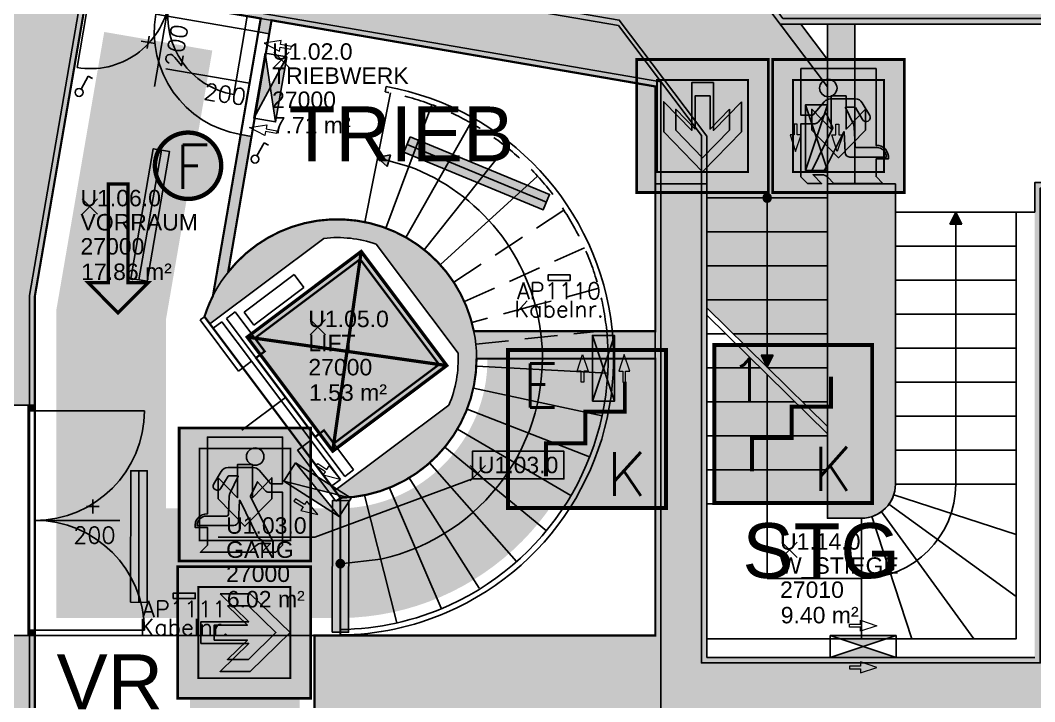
# Model space of a CAD drawing. Extents: x -90 to 4351, y -312 to 2865.
# Drawn here: x 1785 to 2710, y 849 to 1470 of the extents above; entities that cross this region are included whole.
import ezdxf
from ezdxf.enums import TextEntityAlignment as Align

# ---------------------------------------------------------------- set-up
doc = ezdxf.new("R2010")
doc.units = 0
doc.header["$LTSCALE"] = 120
doc.header["$MEASUREMENT"] = 0
doc.header["$PDMODE"] = 3
doc.header["$PDSIZE"] = 7
doc.linetypes.add('AUSGEZOGEN', pattern=[0])
doc.linetypes.add('VERDECKT', pattern=[0.375, 0.25, -0.125])
doc.layers.get('0').update_dxf_attribs({"linetype": 'CONTINUOUS'})
for name, color, linetype in [('Added', 3, 'CONTINUOUS'), ('ARC-Tueren', 5, 'CONTINUOUS'), ('ARC-Tueren-nv', 5, 'CONTINUOUS'), ('BE-T-RNBVBF', 7, 'CONTINUOUS'), ('Deleted', 1, 'CONTINUOUS')]:
    doc.layers.add(name, color=color, linetype=linetype)
doc.styles.add('ATTRIBUTE', font='arial.ttf', dxfattribs={"width": 0.8, "height": 12.5})
doc.styles.add('RNB', font='arial.ttf', dxfattribs={"width": 0.8})
doc.styles.get("Standard").update_dxf_attribs({"font": 'simplex.shx'})
doc.dimstyles.new('ISO-25', dxfattribs={"dimtxt": 2.5, "dimasz": 2.5, "dimexe": 1.25, "dimexo": 0.625, "dimtad": 1, "dimtxsty": 'Standard', "dimcen": 2.5, "dimadec": 0, "dimazin": 0, "dimtfac": 1, "dimtmove": 0, "dimatfit": 3, "dimfxl": 1, "dimarcsym": 0})

# ---------------------------------------------------------------- blocks, each defined once
blk = doc.blocks.new('WLAN-Sender')
at = {"layer": 'Added'}
blk.add_lwpolyline([(-10, 0), (10, 0), (10, 5), (-10, 5)], close=True, dxfattribs=at)
at = {"layer": 'Deleted'}
blk.add_lwpolyline([(-10, 0), (10, 0), (10, 5), (-10, 5)], close=True, dxfattribs=at)
at = {"layer": 'Added'}
for tag, p in [('ACCESSPOINT-NR.', (0, -17.01)), ('KABELNR.', (0.02, -33.55))]:
    blk.add_attdef(tag, text='', height=15, dxfattribs=at).set_placement(p, align=Align.CENTER)
at = {"layer": 'Deleted'}
for tag, p in [('ACCESSPOINT-NR.', (0, -17.01)), ('KABELNR.', (0.02, -33.55))]:
    blk.add_attdef(tag, text='', height=15, dxfattribs=at).set_placement(p, align=Align.CENTER)
blk = doc.blocks.new('RNB-VBF')
at = {"layer": 'Added'}
blk.add_point((0, 0), dxfattribs=at)
at = {"layer": 'Deleted'}
blk.add_point((0, 0), dxfattribs=at)
at = {"layer": 'Added', "style": 'RNB'}
for tag, p in [('RAUM_NUMMER', (-8.55, 0.08)), ('RAUM_BEZEICHNUNG', (-8.55, -21.92)), ('RAUM_NUMMER_OE', (-8.55, -43.89)), ('FLAECHE', (-7.92, -67.07))]:
    blk.add_attdef(tag, p, '', height=15, dxfattribs=at)
for tag, p, height, flags in [('BELEGUNG_MAX', (72.45, -52.77), 2.5, 9), ('BELEGUNG_AUS_MOEBLIERUNGSPLAN', (72.45, -56.93), 2.5, 9), ('ID', (72.45, -61.1), 2.5, 9), ('ID_RNB', (72.45, -65.27), 2.5, 9), ('BEMERKUNG', (72.45, -69.43), 2.5, 9), ('RAUM_HOEHE', (72.45, -73.43), 2.5, 9), ('RAUM_NUMMER_PLATZHALTER', (-9.19, -89.28), 15, 1), ('RAUM_FUNKTION', (72.45, -77.43), 2.5, 9), ('RAUM_AUFBAU', (72.45, -81.43), 2.5, 9), ('RAUM_MIETEINHEIT', (72.45, -85.43), 2.5, 9), ('BODENBELAG_AUS_PLAN', (-9.19, -111.26), 15, 1)]:
    blk.add_attdef(tag, p, '', height=height, dxfattribs=dict(at, flags=flags))
at = {"layer": 'Deleted', "style": 'RNB'}
for tag, p in [('RAUM_NUMMER', (-8.55, 0.08)), ('RAUM_BEZEICHNUNG', (-8.55, -21.92)), ('RAUM_NUMMER_OE', (-8.55, -43.89)), ('FLAECHE', (-7.92, -67.07))]:
    blk.add_attdef(tag, p, '', height=15, dxfattribs=at)
for tag, p, height, flags in [('BELEGUNG_MAX', (72.45, -52.77), 2.5, 9), ('BELEGUNG_AUS_MOEBLIERUNGSPLAN', (72.45, -56.93), 2.5, 9), ('ID', (72.45, -61.1), 2.5, 9), ('ID_RNB', (72.45, -65.27), 2.5, 9), ('BEMERKUNG', (72.45, -69.43), 2.5, 9), ('RAUM_HOEHE', (72.45, -73.43), 2.5, 9), ('RAUM_NUMMER_PLATZHALTER', (-9.19, -89.28), 15, 1), ('RAUM_FUNKTION', (72.45, -77.43), 2.5, 9), ('RAUM_AUFBAU', (72.45, -81.43), 2.5, 9), ('RAUM_MIETEINHEIT', (72.45, -85.43), 2.5, 9), ('BODENBELAG_AUS_PLAN', (-9.19, -111.26), 15, 1)]:
    blk.add_attdef(tag, p, '', height=height, dxfattribs=dict(at, flags=flags))
blk = doc.blocks.new('*U52')
blk.add_hatch(color=7).paths.add_polyline_path([(5.46, 18.91), (0, 30), (-5.46, 18.91)])
at = {"color": 7}
for p, q in [((0, 30), (-5.46, 18.91)), ((0, 30), (0, 0)), ((0, 30), (5.46, 18.91)), ((-5.46, 18.91), (5.46, 18.91))]:
    blk.add_line(p, q, dxfattribs=at)
blk = doc.blocks.new('*U53')
blk.add_hatch(color=7).paths.add_polyline_path([(3.75, 0, 1), (-3.75, 0, 1)])
at = {"color": 7}
blk.add_line((0, 37.06), (0, 0), dxfattribs=at)
blk.add_circle((0, 0), 3.75, dxfattribs=at)
blk = doc.blocks.new('*U54')
for points in [[(5.46, 143.29), (0, 154.38), (-5.46, 143.29)], [(3.75, 0, 1), (-3.75, 0, 1)]]:
    blk.add_hatch(color=7).paths.add_polyline_path(points)
at = {"color": 7}
for p, q in [((0, 154.38), (-5.46, 143.29)), ((0, 154.38), (0, 0)), ((0, 154.38), (5.46, 143.29)), ((-5.46, 143.29), (5.46, 143.29))]:
    blk.add_line(p, q, dxfattribs=at)
blk.add_circle((0, 0), 3.75, dxfattribs=at)
blk = doc.blocks.new('*U55')
blk.add_hatch(color=7).paths.add_polyline_path([(5.46, 236.91), (0, 248), (-5.46, 236.91)])
at = {"color": 7}
for p, q in [((0, 248), (-5.46, 236.91)), ((0, 248), (0, 0)), ((0, 248), (5.46, 236.91)), ((-5.46, 236.91), (5.46, 236.91))]:
    blk.add_line(p, q, dxfattribs=at)
blk = doc.blocks.new('*U61')
at = {"layer": 'ARC-Tueren'}
for p, q in [((-100, 79.51), (-100, -20.49)), ((100, 79.51), (100, -20.49))]:
    blk.add_line(p, q, dxfattribs=at)
for centre, start, end in [((-100, 79.51), 270, 0), ((100, 79.51), 180, 270)]:
    blk.add_arc(centre, 100, start, end, dxfattribs=at)
at = {"layer": 'ARC-Tueren-nv'}
blk.add_line((0, 1.91), (0, 79.51), dxfattribs=at)
at = {"layer": 'ARC-Tueren-nv', "insert": (21.1, 35.07), "char_height": 15, "width": 48.8163, "attachment_point": 1, "rotation": 270}
blk.add_mtext('+', dxfattribs=at)
at = {"layer": 'ARC-Tueren-nv', "flags": 1}
for tag, p in [('TUERTYP', (-99.12, 148.05)), ('FLAECHE', (-99.12, 139.48)), ('DORNMASS', (-99.12, 130.9)), ('ANSCHLAGTYP', (-99.12, 122.33)), ('MATERIAL', (-99.12, 113.76)), ('FARBE', (-99.12, 105.19))]:
    blk.add_attdef(tag, p, '', height=5, dxfattribs=at)
at = {"layer": 'ARC-Tueren-nv'}
for tag, p in [('BEMERKUNG', (-0.88, 112.34)), ('BRANDSCHUTZ-KL', (-0.36, 96.42)), ('TUER-NR', (0.01, 79.57))]:
    blk.add_attdef(tag, text='', height=12.5, dxfattribs=at).set_placement(p, align=Align.CENTER)
at = {"layer": 'ARC-Tueren-nv', "flags": 2}
for tag, p in [('BREITE1', (5.35, 71.16)), ('BREITE2', (6.14, 24.2))]:
    blk.add_attdef(tag, p, '', height=15, rotation=270, dxfattribs=at)
at = {"layer": 'ARC-Tueren-nv'}
blk.add_attdef('HOEHE', (-21.04, 44.54), '', height=15, rotation=270, dxfattribs=at)
blk = doc.blocks.new('*U63')
at = {"layer": 'ARC-Tueren'}
blk.add_line((-46.96, -28.31), (-46.96, -123.31), dxfattribs=at)
blk.add_arc((-46.96, -28.31), 95, 270, 0, dxfattribs=at)
at = {"layer": 'ARC-Tueren-nv'}
blk.add_line((0.54, -105.92), (0.54, -28.31), dxfattribs=at)
at = {"layer": 'ARC-Tueren-nv', "flags": 1}
for tag, p in [('TUERTYP', (-98.58, 40.22)), ('FLAECHE', (-98.58, 31.65)), ('DORNMASS', (-98.58, 23.08)), ('ANSCHLAGTYP', (-98.58, 14.51)), ('MATERIAL', (-98.58, 5.93)), ('FARBE', (-98.58, -2.64))]:
    blk.add_attdef(tag, p, '', height=5, dxfattribs=at)
at = {"layer": 'ARC-Tueren-nv'}
for tag, p in [('BRANDSCHUTZ-KL', (1.34, 4.19)), ('BEMERKUNG', (4.23, -11.21)), ('TUER-NR', (0.55, -14.19))]:
    blk.add_attdef(tag, text='', height=12.5, dxfattribs=at).set_placement(p, align=Align.CENTER)
at = {"layer": 'ARC-Tueren-nv', "flags": 2}
blk.add_attdef('BREITE1', (-4.96, -68.45), '', height=15, rotation=91.30872, dxfattribs=at)
at = {"layer": 'ARC-Tueren-nv'}
blk.add_attdef('HOEHE', (22.09, -67.86), '', height=15, rotation=91.30872, dxfattribs=at)
blk = doc.blocks.new('*U64')
at = {"layer": 'ARC-Tueren'}
for p, q in [((-72.5, 79.51), (-72.5, 7.01)), ((72.5, 79.51), (72.5, 7.01))]:
    blk.add_line(p, q, dxfattribs=at)
for centre, start, end in [((-72.5, 79.51), 270, 0), ((72.5, 79.51), 180, 270)]:
    blk.add_arc(centre, 72.5, start, end, dxfattribs=at)
at = {"layer": 'ARC-Tueren-nv'}
blk.add_line((0, 1.91), (0, 79.51), dxfattribs=at)
at = {"layer": 'ARC-Tueren-nv', "insert": (-21.1, 32.31), "char_height": 15, "width": 48.8163, "attachment_point": 1, "rotation": 90.10981}
blk.add_mtext('+', dxfattribs=at)
at = {"layer": 'ARC-Tueren-nv', "flags": 1}
for tag, p in [('TUERTYP', (-99.12, 148.05)), ('FLAECHE', (-99.12, 139.48)), ('DORNMASS', (-99.12, 130.9)), ('ANSCHLAGTYP', (-99.12, 122.33)), ('MATERIAL', (-99.12, 113.76)), ('FARBE', (-99.12, 105.19))]:
    blk.add_attdef(tag, p, '', height=5, dxfattribs=at)
at = {"layer": 'ARC-Tueren-nv'}
for tag, p in [('BEMERKUNG', (-0.88, 112.34)), ('BRANDSCHUTZ-KL', (-0.36, 96.42)), ('TUER-NR', (0.01, 79.57))]:
    blk.add_attdef(tag, text='', height=12.5, dxfattribs=at).set_placement(p, align=Align.CENTER)
at = {"layer": 'ARC-Tueren-nv', "flags": 2}
for tag, p in [('BREITE2', (-6.15, 43.2)), ('BREITE1', (-5.28, -3.75))]:
    blk.add_attdef(tag, p, '', height=15, rotation=90.10981, dxfattribs=at)
at = {"layer": 'ARC-Tueren-nv'}
blk.add_attdef('HOEHE', (21.06, 22.92), '', height=15, rotation=90.10981, dxfattribs=at)
blk = doc.blocks.new('*U72')
at = {"style": 'RNB'}
blk.add_attdef('RAUM_BEZEICHNUNG', (-4.281, -2.576), '', height=5, dxfattribs=at)
blk = doc.blocks.new('*U76')
h = blk.add_hatch(color=254)
edge = h.paths.add_edge_path()
edge.add_line((-30.2, 1.68), (-30.2, -1.68))
edge.add_arc((0, 0), 30.25, 183.18012, 356.81988)
edge.add_line((30.2, -1.68), (30.2, 1.68))
edge.add_arc((0, 0), 30.25, 3.18012, 176.81988)
at = {"color": 1, "const_width": 4}
blk.add_lwpolyline([(-30.2, 1.68), (-30.2, -1.68, 0.945982), (30.2, -1.68), (30.2, 1.68, 0.945982)], format="xyb", close=True, dxfattribs=at)
at = {"color": 7, "insert": (-11.68, 19.03), "char_height": 40, "width": 40, "attachment_point": 1}
blk.add_mtext('F', dxfattribs=at)
blk = doc.blocks.new('*U79')
at = {"linetype": 'Continuous', "lineweight": 0}
blk.add_hatch(color=64, dxfattribs=at).paths.add_polyline_path([(-9, -89.98), (-27.49, -89.98), (0, -117.58), (27.49, -89.98), (9, -89.98), (9, 0), (0, 0), (-9, 0)])
at = {"color": 7, "linetype": 'Continuous', "lineweight": 0, "const_width": 3, "flags": 128}
blk.add_lwpolyline([(0, 0), (-9, 0), (-9, -89.98), (-27.49, -89.98), (0, -117.58), (27.49, -89.98), (9, -89.98), (9, 0)], close=True, dxfattribs=at)
blk = doc.blocks.new('*U81')
at = {"ltscale": 100, "true_color": 0x078821}
h = blk.add_hatch(color=106, dxfattribs=at)
h.paths.add_polyline_path([(60, 60.63), (-60, 60.63), (-60, -60.63), (60, -60.63)])
h.paths.add_polyline_path([(35.42, 22.11), (35.42, -5.45), (0, -41.79), (-35.42, -5.45), (-35.42, 22.11), (-9.87, -4.1), (-9.87, 39.58), (9.87, 39.58), (9.87, -4.1)], flags=16)
h = blk.add_hatch(color=106, dxfattribs=at)
h.paths.add_polyline_path([(41.5, 41.94), (-41.5, 41.94), (-41.5, -41.94), (41.5, -41.94)])
h.paths.add_polyline_path([(24.5, 15.29), (24.5, -3.77), (0, -28.9), (-24.5, -3.77), (-24.5, 15.29), (-6.83, -2.84), (-6.83, 27.37), (6.83, 27.37), (6.83, -2.84)], flags=16)
for points in [[(9.87, -4.1), (9.87, 39.58), (-9.87, 39.58), (-9.87, -4.1), (-35.42, 22.11), (-35.42, -5.45), (0, -41.79), (35.42, -5.45), (35.42, 22.11)], [(6.83, -2.84), (6.83, 27.37), (-6.83, 27.37), (-6.83, -2.84), (-24.5, 15.29), (-24.5, -3.77), (0, -28.9), (24.5, -3.77), (24.5, 15.29)]]:
    blk.add_hatch(color=255).paths.add_polyline_path(points)
at = {"color": 255, "ltscale": 100}
for points, const_width in [([(-60, 60.63), (60, 60.63), (60, -60.63), (-60, -60.63)], 2.46), ([(-41.5, 41.94), (41.5, 41.94), (41.5, -41.94), (-41.5, -41.94)], 1.7)]:
    blk.add_lwpolyline(points, close=True, dxfattribs=dict(at, const_width=const_width))
at = {"color": 255}
for points in [[(35.42, 22.11), (9.87, -4.1), (9.87, 39.58), (-9.87, 39.58), (-9.87, -4.1), (-35.42, 22.11), (-35.42, -5.45), (0, -41.79), (35.42, -5.45)], [(24.5, 15.29), (6.83, -2.84), (6.83, 27.37), (-6.83, 27.37), (-6.83, -2.84), (-24.5, 15.29), (-24.5, -3.77), (0, -28.9), (24.5, -3.77)]]:
    blk.add_lwpolyline(points, close=True, dxfattribs=at)
blk = doc.blocks.new('*U83')
at = {"true_color": 0x078821}
h = blk.add_hatch(color=106, dxfattribs=at)
h.paths.add_polyline_path([(60, 60.63), (-60, 60.63), (-60, -60.63), (60, -60.63)])
h.paths.add_polyline_path([(34.26, 52.34), (-34.26, 52.34), (-34.26, 9.83), (-23.82, 9.83, 0.219437), (-23.27, 10.08), (-12.99, 22.13, -0.219437), (-7.49, 24.66), (15.43, 24.66, -0.263954), (21.64, 21.14), (28.46, 9.71, -1), (21.89, 5.78), (15.33, 16.76, 0.263954), (14.71, 17.11), (6.41, 17.11, 0.551316), (6.28, 16.91), (13.56, 1.61, -0.100183), (14.26, -1.17), (15.03, -18.18, 0.401031), (16.47, -19.56), (34.39, -19.56, -0.417199), (43.65, -28.27), (10.26, -28.27, -0.401031), (5.93, -24.13), (5.08, -5.31, 0.774672), (4.8, -5.25), (-11.47, -38.09, -0.285077), (-17.94, -42.11), (-25.06, -42.11), (-5.05, -1.73, 0.230078), (-5.05, -1.6), (-11.35, 11.62, 0.543137), (-11.59, 11.65), (-18.46, 3.6, -0.219437), (-21.76, 2.08), (-34.26, 2.08), (-34.26, -46.26), (-28.21, -52.5), (-15.48, -52.5), (-23.25, -44.47), (-15.1, -44.47, -0.203027), (-9.91, -46.67), (-4.2, -52.57), (40.54, -52.57), (34.26, -46.16), (34.26, -30.01), (45.43, -30.01, 0.468305), (34.26, -17.68)], flags=16)
h.paths.add_polyline_path([(-17.27, 34.59, -1), (-1.38, 34.59, -1)], flags=0)
h = blk.add_hatch(color=255)
h.paths.add_polyline_path([(-34.26, 52.34), (-34.26, 9.83), (-23.82, 9.83, 0.219437), (-23.27, 10.08), (-12.99, 22.13, -0.219437), (-7.49, 24.66), (15.43, 24.66, -0.263954), (21.64, 21.14), (28.46, 9.71, -1), (21.89, 5.78), (15.33, 16.76, 0.263954), (14.71, 17.11), (6.41, 17.11, 0.551316), (6.28, 16.91), (13.56, 1.61, -0.100183), (14.26, -1.17), (15.03, -18.18, 0.401031), (16.47, -19.56), (34.39, -19.56, -0.417199), (43.65, -28.27), (10.26, -28.27, -0.401031), (5.93, -24.13), (5.08, -5.31, 0.774672), (4.8, -5.25), (-11.47, -38.09, -0.285077), (-17.94, -42.11), (-25.06, -42.11), (-5.05, -1.73, 0.230078), (-5.05, -1.6), (-11.35, 11.62, 0.543137), (-11.59, 11.65), (-18.46, 3.6, -0.219437), (-21.76, 2.08), (-34.26, 2.08), (-34.26, -46.26), (-28.21, -52.5), (-15.48, -52.5), (-23.25, -44.47), (-15.1, -44.47, -0.203027), (-9.91, -46.67), (-4.2, -52.57), (40.54, -52.57), (34.26, -46.16), (34.26, -30.01), (45.43, -30.01, 0.468305), (34.26, -17.68), (34.26, 52.34)])
h.paths.add_polyline_path([(-1.38, 34.59, -1), (-17.27, 34.59, -1)], flags=16)
at = {"ltscale": 100, "true_color": 0x078821}
h = blk.add_hatch(color=106, dxfattribs=at)
h.paths.add_polyline_path([(41.5, 41.94), (-41.5, 41.94), (-41.5, -41.94), (41.5, -41.94)])
h.paths.add_polyline_path([(24.5, 15.29), (24.5, -3.77), (0, -28.9), (-24.5, -3.77), (-24.5, 15.29), (-6.83, -2.84), (-6.83, 27.37), (6.83, 27.37), (6.83, -2.84)], flags=16)
blk.add_hatch(color=255).paths.add_polyline_path([(6.83, -2.84), (6.83, 27.37), (-6.83, 27.37), (-6.83, -2.84), (-24.5, 15.29), (-24.5, -3.77), (0, -28.9), (24.5, -3.77), (24.5, 15.29)])
at = {"color": 255, "ltscale": 100}
for points, const_width in [([(-60, 60.63), (60, 60.63), (60, -60.63), (-60, -60.63)], 2.46), ([(-41.5, 41.94), (41.5, 41.94), (41.5, -41.94), (-41.5, -41.94)], 1.7)]:
    blk.add_lwpolyline(points, close=True, dxfattribs=dict(at, const_width=const_width))
at = {"color": 255}
blk.add_lwpolyline([(-34.26, -46.26), (-28.21, -52.5), (-15.48, -52.5), (-23.25, -44.47), (-15.1, -44.47, -0.203027), (-9.91, -46.67), (-4.2, -52.57), (40.54, -52.57), (34.26, -46.16), (34.26, -30.01), (45.43, -30.01, 0.468305), (34.26, -17.68), (34.26, 52.34), (-34.26, 52.34), (-34.26, 9.83), (-23.82, 9.83, 0.219437), (-23.27, 10.08), (-12.99, 22.13, -0.219437), (-7.49, 24.66), (15.43, 24.66, -0.263954), (21.64, 21.14), (28.46, 9.71, -1), (21.89, 5.78), (15.33, 16.76, 0.263954), (14.71, 17.11), (6.41, 17.11, 0.551316), (6.28, 16.91), (13.56, 1.61, -0.100183), (14.26, -1.17), (15.03, -18.18, 0.401031), (16.47, -19.56), (35.02, -19.56, -0.39647), (43.65, -28.27), (10.26, -28.27, -0.401031), (5.93, -24.13), (5.08, -5.31, 0.774672), (4.8, -5.25), (-11.47, -38.09, -0.285077), (-17.94, -42.11), (-25.06, -42.11), (-5.05, -1.73, 0.230078), (-5.05, -1.6), (-11.35, 11.62, 0.543137), (-11.59, 11.65), (-18.46, 3.6, -0.219437), (-21.76, 2.08), (-34.26, 2.08)], format="xyb", close=True, dxfattribs=at)
blk.add_lwpolyline([(24.5, 15.29), (6.83, -2.84), (6.83, 27.37), (-6.83, 27.37), (-6.83, -2.84), (-24.5, 15.29), (-24.5, -3.77), (0, -28.9), (24.5, -3.77)], close=True, dxfattribs=at)
blk.add_circle((-9.33, 34.59), 7.94, dxfattribs=at)
blk = doc.blocks.new('*U85')
at = {"linetype": 'Continuous', "lineweight": 0}
blk.add_hatch(color=1, dxfattribs=at).paths.add_polyline_path([(-60, 70), (-60, -60), (70, -60), (70, 70)])
at = {"color": 7, "linetype": 'Continuous', "lineweight": 0, "const_width": 3, "flags": 128}
blk.add_lwpolyline([(-60, 70), (70, 70), (70, -60), (-60, -60)], close=True, dxfattribs=at)
for points in [[(-60, 70), (70, -60)], [(70, 70), (-60, -60)]]:
    blk.add_lwpolyline(points, dxfattribs=at)
blk = doc.blocks.new('*U87')
at = {"linetype": 'Continuous', "lineweight": 0}
blk.add_hatch(color=64, dxfattribs=at).paths.add_polyline_path([(-70.56, 70.56), (73.44, 70.56), (73.44, -73.44), (-70.56, -73.44)])
at = {"linetype": 'Continuous', "lineweight": 0, "const_width": 3.6, "flags": 128}
blk.add_lwpolyline([(-70.56, 70.56), (73.44, 70.56), (73.44, -73.44), (-70.56, -73.44)], close=True, dxfattribs=at)
blk.add_lwpolyline([(-36, -44.64), (-36, -14.4), (0, -14.4), (0, 14.4), (36, 14.4), (36, 41.76)], dxfattribs=at)
blk.add_attdef('BIS', (-57.22, 18.28), '', height=40)
blk.add_attdef('VON', text='', height=40).set_placement((55.65, -62.37), align=Align.RIGHT)
blk = doc.blocks.new('*U109')
for p, q in [((1.78, 3.14), (8.38, 14.92)), ((8.38, 14.92), (12.3, 12.72))]:
    blk.add_line(p, q)
blk.add_circle((0.01, 0), 3.6)
blk = doc.blocks.new('*U114')
h = blk.add_hatch(color=256)
h.paths.add_polyline_path([(30, 10), (-30, 10), (0, 0)])
h.paths.add_polyline_path([(30, -10), (0, 0), (-30, -10)])
for p, q in [((-30, -10), (30, 10)), ((-30, 10), (30, -10))]:
    blk.add_line(p, q)
at = {"lineweight": 5}
for points in [[(2.5, 17.75), (12.5, 17.75), (12.5, 20.25), (2.5, 20.25), (2.5, 24), (-12.5, 19), (2.5, 14)], [(2.5, -17.75), (12.5, -17.75), (12.5, -20.25), (2.5, -20.25), (2.5, -24), (-12.5, -19), (2.5, -14)]]:
    blk.add_lwpolyline(points, close=True, dxfattribs=at)
blk.add_lwpolyline([(-30, 10), (30, 10), (30, -10), (-30, -10)], close=True)
blk = doc.blocks.new('*U115')
h = blk.add_hatch(color=256)
h.paths.add_polyline_path([(30, 10), (-30, 10), (0, 0)])
h.paths.add_polyline_path([(30, -10), (0, 0), (-30, -10)])
for p, q in [((-30, -10), (30, 10)), ((-30, 10), (30, -10))]:
    blk.add_line(p, q)
at = {"lineweight": 5}
for points in [[(-2.5, 17.75), (-12.5, 17.75), (-12.5, 20.25), (-2.5, 20.25), (-2.5, 24), (12.5, 19), (-2.5, 14)], [(-2.5, -17.75), (-12.5, -17.75), (-12.5, -20.25), (-2.5, -20.25), (-2.5, -24), (12.5, -19), (-2.5, -14)]]:
    blk.add_lwpolyline(points, close=True, dxfattribs=at)
blk.add_lwpolyline([(-30, 10), (30, 10), (30, -10), (-30, -10)], close=True)
blk = doc.blocks.new('*U116')
h = blk.add_hatch(color=256)
h.paths.add_polyline_path([(30, 10), (-30, 10), (0, 0)])
h.paths.add_polyline_path([(30, -10), (0, 0), (-30, -10)])
for p, q in [((-30, -10), (30, 10)), ((-30, 10), (30, -10))]:
    blk.add_line(p, q)
at = {"lineweight": 5}
for points in [[(-2.5, 17.75), (-12.5, 17.75), (-12.5, 20.25), (-2.5, 20.25), (-2.5, 24), (12.5, 19), (-2.5, 14)], [(-2.5, -17.75), (-12.5, -17.75), (-12.5, -20.25), (-2.5, -20.25), (-2.5, -24), (12.5, -19), (-2.5, -14)]]:
    blk.add_lwpolyline(points, close=True, dxfattribs=at)
blk.add_lwpolyline([(-30, 10), (30, 10), (30, -10), (-30, -10)], close=True)
blk = doc.blocks.new('*U119')
h = blk.add_hatch(color=256)
h.paths.add_polyline_path([(30, 10), (-30, 10), (0, 0)])
h.paths.add_polyline_path([(30, -10), (0, 0), (-30, -10)])
for p, q in [((-30, -10), (30, 10)), ((-30, 10), (30, -10))]:
    blk.add_line(p, q)
at = {"lineweight": 5}
for points in [[(-37.75, -2.5), (-37.75, -12.5), (-40.25, -12.5), (-40.25, -2.5), (-44, -2.5), (-39, 12.5), (-34, -2.5)], [(37.75, -2.5), (37.75, -12.5), (40.25, -12.5), (40.25, -2.5), (44, -2.5), (39, 12.5), (34, -2.5)]]:
    blk.add_lwpolyline(points, close=True, dxfattribs=at)
blk.add_lwpolyline([(-30, 10), (30, 10), (30, -10), (-30, -10)], close=True)
blk = doc.blocks.new('*U120')
h = blk.add_hatch(color=256)
h.paths.add_polyline_path([(30, 10), (-30, 10), (0, 0)])
h.paths.add_polyline_path([(30, -10), (0, 0), (-30, -10)])
for p, q in [((-30, -10), (30, 10)), ((-30, 10), (30, -10))]:
    blk.add_line(p, q)
at = {"lineweight": 5}
for points in [[(-2.5, 17.75), (-12.5, 17.75), (-12.5, 20.25), (-2.5, 20.25), (-2.5, 24), (12.5, 19), (-2.5, 14)], [(-2.5, -17.75), (-12.5, -17.75), (-12.5, -20.25), (-2.5, -20.25), (-2.5, -24), (12.5, -19), (-2.5, -14)]]:
    blk.add_lwpolyline(points, close=True, dxfattribs=at)
blk.add_lwpolyline([(-30, 10), (30, 10), (30, -10), (-30, -10)], close=True)
blk = doc.blocks.new('*U126')
at = {"ltscale": 100}
blk.add_hatch(color=256, dxfattribs=at).paths.add_polyline_path([(0, 1.5), (0, 0), (12, 0), (12, 1.5)])
at = {"color": 7, "ltscale": 100}
blk.add_line((0, 0.75), (12, 0.75), dxfattribs=at)
blk.add_lwpolyline([(0, 1.5), (0, 0), (12, 0), (12, 1.5)], close=True, dxfattribs=at)
at = {"color": 7, "ltscale": 100, "style": 'ATTRIBUTE', "width": 0.8, "flags": 1}
for tag, p in [('TYPE', (0.003, -4.208)), ('BEZEICHNUNG', (-0.009, -6.194)), ('BEMERKUNG', (-0.009, -8.194)), ('DB_ID', (-0.009, -10.194)), ('ANLAGENGRUPPE', (-0.009, -11.967)), ('LICHTFARBE', (-0.009, -13.917)), ('SCHALTGRUPPE', (-0.009, -15.69))]:
    blk.add_attdef(tag, p, '', height=1.25, dxfattribs=at)
blk = doc.blocks.new('*U122')
at = {"ltscale": 100}
blk.add_hatch(color=256, dxfattribs=at).paths.add_polyline_path([(0, 1.5), (0, 0), (13.749, 0), (13.749, 1.5)])
at = {"color": 7, "ltscale": 100}
blk.add_line((0, 0.75), (13.749, 0.75), dxfattribs=at)
blk.add_lwpolyline([(0, 1.5), (0, 0), (13.749, 0), (13.749, 1.5)], close=True, dxfattribs=at)
at = {"color": 7, "ltscale": 100, "style": 'ATTRIBUTE', "width": 0.8, "flags": 1}
for tag, p in [('TYPE', (0.003, -4.208)), ('BEZEICHNUNG', (-0.009, -6.194)), ('BEMERKUNG', (-0.009, -8.194)), ('DB_ID', (-0.009, -10.194)), ('ANLAGENGRUPPE', (-0.009, -11.967)), ('LICHTFARBE', (-0.009, -13.917)), ('SCHALTGRUPPE', (-0.009, -15.69))]:
    blk.add_attdef(tag, p, '', height=1.25, dxfattribs=at)
blk = doc.blocks.new('RNB-BSP')
at = {"layer": 'Added'}
blk.add_point((0, 0), dxfattribs=at)
at = {"layer": 'Deleted'}
blk.add_point((0, 0), dxfattribs=at)
at = {"layer": 'Added', "style": 'RNB'}
for tag, p in [('RAUM_NUMMER', (-4.281, 3.924)), ('RAUM_BEZEICHNUNG', (-4.281, -2.576))]:
    blk.add_attdef(tag, p, '', height=5, dxfattribs=at)
at = {"layer": 'Deleted', "style": 'RNB'}
for tag, p in [('RAUM_NUMMER', (-4.281, 3.924)), ('RAUM_BEZEICHNUNG', (-4.281, -2.576))]:
    blk.add_attdef(tag, p, '', height=5, dxfattribs=at)

msp = doc.modelspace()

# ---------------------------------------------------------------- hatches: boundary and pattern name
at = {"layer": 'Added'}
h = msp.add_hatch(color=256, dxfattribs=at)
h.paths.add_polyline_path([(2014.12, 1470.2), (2004.26, 1471.9), (2002.14, 1459.58), (2012, 1457.89)])
h.paths.add_polyline_path([(1995.87, 1364.26), (1986.01, 1365.96), (1960.69, 1218.97, -0.05091), (1974.58, 1240.71)])
h.paths.add_polyline_path([(2024.04, 1660.28), (2021.49, 1645.5), (2421.71, 1576.54), (2424.26, 1591.32)])
h.paths.add_polyline_path([(2580.74, 1709.12), (2528.5, 1718.12), (2526.47, 1706.29), (2566.87, 1699.33), (2540.8, 1548), (2552.97, 1548)])
h.paths.add_polyline_path([(2517.87, 1697.63), (2512.94, 1698.48), (2495.96, 1599.93), (2500.89, 1599.08)])
h.paths.add_polyline_path([(2668.86, 2220.58), (2616.63, 2229.58), (2614.59, 2217.76), (2655, 2210.79), (2621.89, 2018.63), (2581.48, 2025.59), (2579.44, 2013.76), (2631.67, 2004.76)])
h = msp.add_hatch(color=256, dxfattribs=at)
h.paths.add_polyline_path([(2602.49, 2159.31), (2524.44, 2172.75), (2507.46, 2074.21), (2585.51, 2060.76)])
h.paths.add_polyline_path([(2585.51, 2060.76), (2507.46, 2074.21), (2483.69, 1936.24), (2561.74, 1922.79)])
h.paths.add_polyline_path([(2544.76, 1824.24), (2466.71, 1837.69), (2462.89, 1815.52), (2242.52, 1853.49), (2234.45, 1806.68), (2454.82, 1768.71), (2444.75, 1710.23), (2522.8, 1696.78)])
h.paths.add_polyline_path([(2561.74, 1922.79), (2537.1, 1927.04), (2520.12, 1828.49), (2544.76, 1824.24)])
h.paths.add_polyline_path([(3302.59, 1546), (2496.82, 1546), (2505.82, 1598.23), (2427.77, 1611.68), (2416.79, 1547.94), (2477.97, 1466.8), (3252.59, 1466.8), (3252.59, 907.2), (3252.59, 822.33), (3252.59, 276.33), (3117.33, 276.33), (3117.33, 822.33), (3252.59, 822.33), (3252.59, 907.2), (3117.33, 907.2), (3117.33, 1322.2), (3084.83, 1322.2), (3084.83, 907.2), (3011.59, 907.2), (3011.59, 1322.2), (2710.09, 1322.2), (2710.09, 889.3), (2411.09, 889.3), (2411.09, 1321.12), (2364.09, 1321.12), (2364.09, 909.33), (2053.33, 909.33), (2053.33, 822.33), (2364.09, 822.33), (2740.09, 822.33), (2792.33, 822.33), (2792.33, 907.2), (2740.09, 907.2), (2740.09, 1272.2), (2969.33, 1272.2), (2969.33, 907.2), (2919.33, 907.2), (2919.33, 822.33), (3084.83, 822.33), (3084.83, 819.33), (3084.83, 807.33), (3084.83, 276.33), (2915.39, 276.33), (2915.39, 211.33), (2910.39, 211.33), (2910.39, 196.33), (2910.39, 192.9, -0.181689), (2820.39, 190.13), (2820.39, 196.33), (2820.39, 211.33), (2815.39, 211.33), (2815.39, 276.33), (2651.99, 276.33), (2651.99, 211.33), (2646.99, 211.33), (2646.99, 196.33), (2646.99, 192.9, -0.181689), (2556.99, 190.13), (2556.99, 196.33), (2556.99, 211.33), (2551.99, 211.33), (2551.99, 276.33), (2388.59, 276.33), (2388.59, 211.33), (2383.59, 211.33), (2383.59, 196.33), (2383.59, 192.9, -0.181689), (2293.59, 190.13), (2293.59, 196.33), (2293.59, 211.33), (2288.59, 211.33), (2288.59, 276.33), (2125.19, 276.33), (2125.19, 211.33), (2120.19, 211.33), (2120.19, 196.33), (2120.19, 192.9, -0.181689), (2030.19, 190.13), (2030.19, 196.33), (2030.19, 211.33), (2025.19, 211.33), (2025.19, 276.33), (1861.79, 276.33), (1861.79, 211.33), (1856.79, 211.33), (1856.79, 196.33), (1856.79, 192.9, -0.181689), (1766.79, 190.13), (1766.79, 196.33), (1766.79, 211.33), (1761.79, 211.33), (1761.79, 276.33), (1629.79, 276.33), (1629.79, 260.53), (1404.79, 260.53), (1404.79, 195.53), (1399.79, 195.53), (1399.79, 180.53), (1399.79, 177.1, -0.181689), (1309.79, 174.33), (1309.79, 180.53), (1309.79, 195.53), (1304.79, 195.53), (1304.79, 260.53), (1075.58, 260.53), (989.35, 379.37), (1029.88, 614.6), (965.83, 625.64), (966.68, 630.56), (951.89, 633.11), (945.78, 634.16, -0.181689), (963.8, 722.39), (967.18, 721.8), (981.96, 719.26), (982.81, 724.18), (1046.86, 713.15), (1065.67, 822.33), (1157.24, 822.33), (1157.24, 909.33), (1106.51, 909.33), (1132.75, 1061.62), (1068.69, 1072.66), (1069.54, 1077.59), (1054.76, 1080.14), (1048.64, 1081.19, -0.181689), (1066.66, 1169.41), (1070.04, 1168.83), (1084.82, 1166.28), (1085.67, 1171.21), (1149.73, 1160.17), (1183.9, 1358.55), (1105.07, 1372.13), (1075.13, 1198.39, 0.333333), (1049.66, 1050.57), (1037.19, 978.2), (1012.1, 982.53), (972.27, 751.37, 0.333333), (946.8, 603.55), (904.79, 359.71), (1034.79, 180.53), (1279.79, 180.53, 0.333333), (1429.79, 180.53), (1674.79, 180.53), (1674.79, 196.33), (1736.79, 196.33, 0.333333), (1886.79, 196.33), (2000.19, 196.33, 0.333333), (2150.19, 196.33), (2263.59, 196.33, 0.333333), (2413.59, 196.33), (2526.99, 196.33, 0.333333), (2676.99, 196.33), (2790.39, 196.33, 0.333333), (2940.39, 196.33), (3302.59, 196.33), (3302.59, 1474.3)])
at = {"layer": 'Added', "ltscale": 100}
msp.add_hatch(color=256, dxfattribs=at).paths.add_polyline_path([(1876.13, 1670.54), (1858.22, 1551.86), (2331.26, 1470.36), (2411.09, 1364.49), (2411.09, 1308.3), (2521.09, 1308.3), (2521.09, 1409.63), (2416.79, 1547.94), (2421.71, 1576.54)])
at = {"layer": 'Added'}
for points in [[(1777.71, 1565.73), (1858.22, 1551.86), (1849.05, 1498.64), (1846.59, 1499.07), (1798.33, 1218.97), (1798.33, 1119.33), (1760.83, 1119.33), (1760.83, 909.33), (1798.33, 909.33), (1798.33, 822.33), (1588.5, 822.33), (1588.5, 909.33), (1664.61, 909.33), (1712.33, 1186.32)], [(2496.76, 1466.8), (2477.97, 1466.8), (2521.09, 1409.63), (2521.09, 1434.54)], [(1917.9, 1025.25), (1917.9, 1197.59), (1960.12, 1442.61), (1861.57, 1459.59), (1817.9, 1206.14), (1817.9, 925.25), (1939.77, 925.25), (1939.77, 812.33), (1817.9, 812.52), (1817.9, 712.52), (2951.6, 710.81), (2951.75, 810.81), (2039.77, 812.18), (2039.77, 925.25), (2076.89, 925.25), (2076.89, 1025.25)], [(2583.09, 1255.3), (2583.09, 1321.12), (2578.09, 1321.12), (2526.09, 1321.12), (2521.09, 1321.12), (2521.09, 1255.3), (2521.09, 1063.3), (2521.09, 1016.3), (2526.09, 1016.3), (2552.09, 1016.3, 0.414215), (2583.09, 1047.3), (2583.09, 1063.3)], [(2411.09, 1308.3), (2521.09, 1308.3), (2521.09, 1099.86), (2411.09, 1207.97)], [(2311.09, 1161.76), (2211.09, 1161.76, -0.409713), (2076.89, 1025.23), (2076.94, 925.28, 0.411734)], [(1798.33, 1119.33), (1792.33, 1119.33), (1792.33, 1114.33), (1798.33, 1114.33)], [(1798.33, 914.33), (1792.33, 914.33), (1792.33, 909.33), (1798.33, 909.33)]]:
    msp.add_hatch(color=256, dxfattribs=at).paths.add_polyline_path(points)
h = msp.add_hatch(color=256, dxfattribs=at)
h.paths.add_polyline_path([(2001.11, 1527.24), (1991.95, 1474.02), (2364.09, 1409.91), (2364.09, 1391.8), (2364.09, 1321.12), (2411.09, 1321.12), (2411.09, 1364.49), (2331.26, 1470.36)])
h.paths.add_polyline_path([(1798.33, 822.33), (1081.21, 822.33), (1005.46, 382.72), (1082.65, 276.33), (1629.79, 276.33), (1998.33, 276.33), (1998.33, 705.33), (1940.33, 705.33), (1940.33, 655.33), (1948.33, 655.33), (1948.33, 326.33), (1108.15, 326.33), (1058.32, 395.01), (1123.33, 772.33), (1748.33, 772.33), (1748.33, 655.33), (1810.33, 655.33), (1810.33, 705.33), (1798.33, 705.33)])
h = msp.add_hatch(color=256, dxfattribs=at)
h.paths.add_polyline_path([(3018.83, 358.33), (2969.33, 358.33), (2969.33, 279.33), (3018.83, 279.33)])
h.paths.add_polyline_path([(3018.83, 819.33), (2969.33, 819.33), (2969.33, 740.33), (3018.83, 740.33)])
h.paths.add_polyline_path([(2546.09, 1466.8), (2521.09, 1466.8), (2521.09, 1321.12), (2526.09, 1321.12), (2546.09, 1321.12)])
h = msp.add_hatch(color=256, dxfattribs=at)
h.paths.add_polyline_path([(2061.91, 1271.43, -0.109933), (2109.56, 1266.24), (2184.28, 1166.63, -0.109933), (2175.93, 1119.44), (2071.94, 1041.43), (2076.89, 1034.83, 1.946334), (1952.97, 1200.01), (1957.92, 1193.42)])
h.paths.add_polyline_path([(2364.09, 1186.8), (2198.6, 1186.8, -0.049577), (2201.09, 1161.8), (2364.09, 1161.8)])

# ---------------------------------------------------------------- linework, layer by layer
for p, q in [((2416.79, 1547.94), (2477.97, 1466.8)), ((1846.59, 1499.07), (1798.33, 1218.97)), ((1991.95, 1474.02), (2364.09, 1409.91)), ((2004.26, 1471.9), (2002.14, 1459.58)), ((2014.12, 1470.2), (2012, 1457.89)), ((2331.26, 1470.36), (2411.09, 1364.49)), ((3252.59, 1466.8), (2477.97, 1466.8)), ((2477.97, 1466.8), (2521.09, 1409.63)), ((2496.76, 1466.8), (2521.09, 1434.54)), ((2521.09, 1321.12), (2521.09, 1466.8)), ((2546.09, 1321.12), (2546.09, 1466.8)), ((2002.14, 1459.58), (1986.01, 1365.96)), ((1995.87, 1364.26), (2012, 1457.89)), ((2002.14, 1459.58), (2012, 1457.89)), ((2117.8, 1404.9), (2118.78, 1409.8)), ((2364.09, 1391.8), (2364.09, 1409.91)), ((2099.09, 1286.31), (2122.71, 1403.97)), ((2118.43, 1280.8), (2160.34, 1393.25)), ((2364.09, 909.33), (2364.09, 1391.8)), ((2136.67, 1272.31), (2195.8, 1376.73)), ((1986.01, 1365.96), (1960.69, 1218.97)), ((1995.87, 1364.26), (1974.58, 1240.71)), ((1986.01, 1365.96), (1995.87, 1364.26)), ((2411.09, 1321.12), (2411.09, 1364.49)), ((2228.21, 1354.82), (2153.33, 1261.04)), ((2168.01, 1247.29), (2256.75, 1328.06)), ((2364.09, 1321.12), (2411.09, 1321.12)), ((2411.09, 889.3), (2411.09, 1321.12)), ((2526.09, 1321.12), (2521.09, 1321.12)), ((2521.09, 1321.12), (2521.09, 1255.3)), ((2578.09, 1321.12), (2526.09, 1321.12)), ((2583.09, 1321.12), (2578.09, 1321.12)), ((2583.09, 1255.3), (2583.09, 1321.12)), ((2583.09, 1295.3), (2693.09, 1295.3)), ((1957.92, 1193.42), (2061.91, 1271.43)), ((2095.91, 1259.43), (1995.92, 1184.42)), ((2173.93, 1155.44), (2095.91, 1259.43)), ((2184.28, 1166.63), (2109.56, 1266.24)), ((2693.09, 1264.3), (2583.09, 1264.3)), ((1998.92, 1180.42), (2094.92, 1252.43)), ((2094.92, 1252.43), (2166.93, 1156.44)), ((2521.09, 1063.3), (2521.09, 1255.3)), ((2583.09, 1063.3), (2583.09, 1255.3)), ((1989.03, 1204.25), (2034.69, 1238.5)), ((2034.69, 1238.5), (2043.69, 1226.5)), ((2583.09, 1233.3), (2693.09, 1233.3)), ((2043.69, 1226.5), (1998.03, 1192.25)), ((1798.33, 1119.33), (1798.33, 1218.97)), ((1980.92, 1204.42), (1972.92, 1198.42)), ((2007.92, 1168.42), (1980.92, 1204.42)), ((1998.03, 1192.25), (1989.03, 1204.25)), ((1952.97, 1200.01), (1948.97, 1197.01)), ((1948.97, 1197.01), (1983.93, 1150.42)), ((1952.97, 1200.01), (1957.92, 1193.42)), ((1987.93, 1153.42), (1952.97, 1200.01)), ((1968.92, 1195.42), (1960.92, 1189.42)), ((1995.92, 1159.42), (1968.92, 1195.42)), ((1972.92, 1198.42), (1999.92, 1162.42)), ((2693.09, 1202.3), (2583.09, 1202.3)), ((1995.92, 1184.42), (1991.92, 1181.42)), ((2364.09, 1186.8), (2198.6, 1186.8)), ((2428.49, 1184.3), (2411.09, 1184.3)), ((1991.92, 1181.42), (2003.92, 1165.42)), ((1999.92, 1162.42), (2007.92, 1168.42)), ((2583.09, 1171.3), (2693.09, 1171.3)), ((1987.93, 1153.42), (1995.92, 1159.42)), ((1995.92, 1159.42), (2049.93, 1087.42)), ((2053.93, 1090.42), (1999.92, 1162.42)), ((2166.93, 1156.44), (2070.93, 1084.43)), ((2201.09, 1161.8), (2364.09, 1161.8)), ((1983.93, 1150.42), (1987.93, 1153.42)), ((2073.93, 1080.43), (2173.93, 1155.44)), ((2460.03, 1153.3), (2411.09, 1153.3)), ((2466.09, 1147.35), (2466.09, 961.3)), ((2693.09, 1140.3), (2583.09, 1140.3)), ((1986.93, 1096.42), (2026.93, 1126.42)), ((2071.94, 1041.43), (2175.93, 1119.44)), ((2491.58, 1122.3), (2411.09, 1122.3)), ((1798.33, 1119.33), (1760.83, 1119.33)), ((1792.33, 1114.33), (1792.33, 1119.33)), ((1792.33, 1114.33), (1798.33, 1114.33)), ((1792.33, 1114.33), (1792.33, 914.33)), ((1798.33, 1114.33), (1798.33, 1119.33)), ((1798.33, 914.33), (1798.33, 1114.33)), ((2583.09, 1109.3), (2693.09, 1109.3)), ((2053.93, 1090.42), (2061.93, 1096.43)), ((2069.93, 1077.43), (2057.93, 1093.43)), ((2061.93, 1096.43), (2088.93, 1060.43)), ((2041.93, 1081.42), (2049.93, 1087.42)), ((2049.93, 1087.42), (2076.94, 1051.43)), ((2080.94, 1054.43), (2053.93, 1090.42)), ((2411.09, 1091.3), (2521.09, 1091.3)), ((2041.93, 1081.42), (2037.93, 1078.42)), ((2037.93, 1078.42), (2072.89, 1031.83)), ((2076.89, 1034.83), (2041.93, 1081.42)), ((2073.93, 1080.43), (2069.93, 1077.43)), ((2693.09, 1078.3), (2583.09, 1078.3)), ((2088.93, 1060.43), (2080.94, 1054.43)), ((2521.09, 1060.3), (2411.09, 1060.3)), ((2521.09, 1063.3), (2521.09, 1016.3)), ((2583.09, 1047.3), (2583.09, 1063.3)), ((2076.94, 1051.43), (2068.94, 1045.43)), ((2583.09, 1047.3), (2693.09, 1047.3)), ((2071.94, 1041.43), (2076.89, 1034.83)), ((2693.09, 1001.49), (2581.57, 1037.72)), ((2072.89, 1031.83), (2074.09, 1032.73)), ((2074.09, 1032.73), (2076.18, 1034.3)), ((2076.18, 1034.3), (2076.89, 1034.83)), ((2411.09, 1029.3), (2521.09, 1029.3)), ((2577.17, 1029.08), (2693.09, 944.86)), ((2597.9, 906.3), (2561.67, 1017.82)), ((2570.31, 1022.22), (2654.53, 906.3)), ((2521.09, 1016.3), (2526.09, 1016.3)), ((2526.09, 1016.3), (2552.09, 1016.3)), ((2552.09, 906.3), (2552.09, 1016.3)), ((2466.09, 961.3), (2552.09, 961.3)), ((1760.83, 909.33), (1798.33, 909.33)), ((1792.33, 909.33), (1792.33, 914.33)), ((1792.33, 914.33), (1798.33, 914.33)), ((1798.33, 909.33), (1798.33, 914.33)), ((2053.33, 909.33), (1798.33, 909.33)), ((1798.33, 909.33), (1798.33, 822.33)), ((2364.09, 909.33), (2053.33, 909.33)), ((2053.33, 822.33), (2053.33, 909.33)), ((2710.09, 889.3), (2411.09, 889.3))]:
    msp.add_line(p, q, dxfattribs=at)
at = {"layer": 'Added', "linetype": 'AUSGEZOGEN'}
for p, q in [((2411.09, 1308.3), (2521.09, 1308.3)), ((2693.09, 906.3), (2693.09, 1295.3)), ((2693.09, 1295.3), (2710.09, 1295.3)), ((2411.09, 1277.3), (2521.09, 1277.3)), ((2521.09, 1246.3), (2411.09, 1246.3)), ((2411.09, 1215.3), (2521.09, 1215.3)), ((2521.09, 1099.86), (2411.09, 1207.97)), ((2521.09, 1093.3), (2411.09, 1201.4)), ((2521.09, 1184.3), (2435.17, 1184.3)), ((2200.9, 1154.9), (2320.72, 1148.38)), ((2466.72, 1153.3), (2521.09, 1153.3)), ((2198.22, 1134.96), (2315.51, 1109.6)), ((2521.09, 1122.3), (2498.26, 1122.3)), ((2304.24, 1072.14), (2192.42, 1115.7)), ((2183.66, 1097.59), (2287.19, 1036.92)), ((2264.8, 1004.84), (2172.15, 1081.1)), ((2158.18, 1066.62), (2237.63, 976.7)), ((2203.35, 952.56), (2139.1, 1053.9)), ((2098.97, 1037.26), (2128.42, 920.93)), ((2168.76, 934.29), (2121.31, 1044.51)), ((2076.89, 1034.83), (2076.94, 909.82)), ((2411.09, 906.3), (2693.09, 906.3))]:
    msp.add_line(p, q, dxfattribs=at)
at = {"layer": 'Added', "linetype": 'VERDECKT'}
for p, q in [((2280.71, 1297.13), (2180.33, 1231.38)), ((2189.98, 1213.74), (2299.49, 1262.81)), ((2312.61, 1225.95), (2254.67, 1210.37)), ((2254.67, 1210.37), (2196.73, 1194.78)), ((2200.4, 1175.01), (2324.72, 1188.01))]:
    msp.add_line(p, q, dxfattribs=at)
at = {"layer": 'Added'}
for points in [[(1918.64, 2354.25), (1668.82, 904.33), (1100.57, 904.33), (1366.94, 2450.32), (1918.81, 2355.24), (2597.83, 2238.25), (2468.5, 1487.66), (2480.46, 1471.8), (3257.59, 1471.8), (3257.59, 902.2), (3006.59, 902.2), (3006.59, 1317.2), (2715.09, 1317.2), (2715.09, 884.3), (2406.09, 884.3), (2406.09, 1365.05), (2330.39, 1465.43), (1850.97, 1548.04), (1873.04, 1676.15), (2427.49, 1580.62), (2422.08, 1549.22), (2467.68, 1488.76), (2596.67, 2237.43), (1918.64, 2354.25)], [(1876.13, 1670.54), (2421.71, 1576.54), (2416.79, 1547.94), (2521.09, 1409.63), (2521.09, 1308.3), (2411.09, 1308.3), (2411.09, 1364.49), (2331.26, 1470.36), (1855.76, 1552.28)], [(2546.09, 1466.8), (3252.59, 1466.8), (3252.59, 907.2), (3117.33, 907.2), (3117.33, 1322.2), (3084.83, 1322.2), (3084.83, 907.2), (3011.59, 907.2), (3011.59, 1322.2), (2710.09, 1322.2), (2710.09, 1295.3), (2583.09, 1295.3), (2583.09, 1321.12), (2546.09, 1321.12)], [(2197.3, 1052.07), (2280.69, 1052.07), (2280.69, 1077.4), (2197.3, 1077.4)]]:
    msp.add_lwpolyline(points, close=True, dxfattribs=at)
msp.add_lwpolyline([(3089.83, 286.33), (2275.33, 286.33), (2275.33, 271.33), (1993.33, 271.33), (1993.33, 321.33), (1105.6, 321.33), (1053.03, 393.78), (1119.12, 777.33), (1793.33, 777.33), (1793.33, 1219.4), (1842.51, 1504.85), (1872.9, 1681.25), (1986.67, 2341.52), (2542.1, 2245.82), (2489.47, 1940.32), (2542.88, 1931.12), (2524.2, 1822.71), (2470.79, 1831.92), (2428.34, 1585.55), (1873.89, 1681.08), (1843.49, 1504.68), (2369.09, 1414.12), (2369.09, 827.33), (2735.09, 827.33)], dxfattribs=at)
at = {"layer": 'Added', "const_width": 2}
for points in [[(2053.33, 909.33), (2076.89, 909.33), (2076.89, 1034.83), (1952.97, 1200.01, -0.040361), (1960.69, 1218.97), (2004.26, 1471.9), (1846.59, 1499.07), (1798.33, 1218.97), (1798.33, 705.33), (2134.83, 705.33), (2134.83, 822.33), (2053.33, 822.33)], [(2364.09, 1391.8), (2364.09, 1409.91), (2014.12, 1470.2), (2012, 1457.89), (1995.87, 1364.26), (1974.58, 1240.71, -0.638502), (2198.6, 1186.8), (2364.09, 1186.8)], [(2076.89, 914.25), (2076.89, 1034.83, 0.407773), (2201.09, 1161.8), (2364.09, 1161.8), (2364.09, 909.33), (2076.89, 909.33)]]:
    msp.add_lwpolyline(points, format="xyb", close=True, dxfattribs=at)
at = {"layer": 'Added'}
msp.add_lwpolyline([(2411.09, 1308.3), (2521.09, 1308.3), (2521.09, 1016.3), (2552.09, 1016.3, 0.414216), (2583.09, 1047.3), (2583.09, 1295.3), (2693.09, 1295.3), (2693.09, 906.3), (2411.09, 906.3)], format="xyb", close=True, dxfattribs=at)
at = {"layer": 'Added', "const_width": 2}
msp.add_lwpolyline([(2094.92, 1252.43), (1998.92, 1180.42), (2007.92, 1168.42), (1999.92, 1162.42), (2053.93, 1090.42), (2061.93, 1096.43), (2070.93, 1084.43), (2166.93, 1156.44)], close=True, dxfattribs=at)
at = {"layer": 'Added'}
for centre, radius, start, end in [((2074.09, 1161.8), 252, 5.9694, 79.78406), ((2074.09, 1161.8), 127, 271.26266, 162.48873), ((2074.09, 1161.8), 110.3, 71.24237, 96.33648), ((2074.09, 1161.8), 247, 294.45154, 5.96939), ((2074.09, 1161.8), 110.3, 337.41493, 2.50901), ((2552.09, 1047.3), 31, 270.00001, 0), ((2552.09, 1047.3), 86, 270, 0), ((2074.09, 1161.8), 247, 270.64918, 294.45154)]:
    msp.add_arc(centre, radius, start, end, dxfattribs=at)
at = {"layer": 'Added', "linetype": 'VERDECKT'}
for radius, end in [(247, 79.80707), (187, 7.68286)]:
    msp.add_arc((2074.09, 1161.8), radius, 5.96939, end, dxfattribs=at)
at = {"layer": 'Added', "linetype": 'AUSGEZOGEN'}
for centre, radius, start, end in [((2074.09, 1161.8), 187, 7.68287, 69.56244), ((2074.09, 1161.8), 252, 293.29163, 5.9694), ((2074.18, 1161.78), 186.91, 282.20453, 5.97875), ((2074.09, 1161.8), 252, 270.64918, 293.29163)]:
    msp.add_arc(centre, radius, start, end, dxfattribs=at)

# ---------------------------------------------------------------- block references
at = {"layer": 'Added'}
ref = msp.add_blockref('*U64', (1907, 1407.97), dxfattribs=dict(at, rotation=350.2240769180202))
ref.add_attrib('HOEHE', '200', (1931.65, 1426.99), dxfattribs={"layer": 'ARC-Tueren-nv', "height": 15, "rotation": 80.33389})
ref = msp.add_blockref('*U63', (2022.07, 1408.5), dxfattribs=dict(at, rotation=260.2240706921054))
ref.add_attrib('HOEHE', '200', (1951.44, 1398.25), dxfattribs={"layer": 'ARC-Tueren-nv', "height": 15, "rotation": 351.53279})
for name, p, rotation in [('*U119', (2013.08, 1408.9), 80.22407699642093), ('*U114', (2511.09, 1363.16), 90.0000000012613), ('*U52', (2139.38, 1337.03), 74.10480664289832), ('*U54', (2466.09, 1308.3), 180), ('*U85', (2081.92, 1161.43), 36.87569289497495), ('*U115', (2316.74, 1152.89), 90.0000000012613), ('*U116', (2055.92, 1042.3), 327.5393961671705), ('*U53', (2076.89, 974.82), 276.6254128284802), ('*U81', (1989.26, 912.01), 90)]:
    msp.add_blockref(name, p, dxfattribs=dict(at, rotation=rotation))
ref = msp.add_blockref('RNB-VBF', (2023.18, 1434.16), dxfattribs=at)
ref.add_attrib('RAUM_NUMMER', 'U1.02.0', (2014.63, 1434.24), dxfattribs={"layer": 'BE-T-RNBVBF', "height": 15, "style": 'RNB'})
ref.add_attrib('RAUM_BEZEICHNUNG', 'TRIEBWERK', (2014.63, 1412.24), dxfattribs={"layer": 'BE-T-RNBVBF', "height": 15, "style": 'RNB'})
ref.add_attrib('RAUM_NUMMER_OE', '27000', (2014.63, 1390.27), dxfattribs={"layer": 'BE-T-RNBVBF', "height": 15, "style": 'RNB'})
ref.add_attrib('FLAECHE', '7.71 m²', (2015.26, 1367.09), dxfattribs={"layer": 'BE-T-RNBVBF', "height": 15, "style": 'RNB'})
for name, p in [('*U81', (2407.19, 1373.85)), ('*U83', (2531.19, 1373.85)), ('*U109', (1838.65, 1404.43)), ('*U109', (1999.02, 1343.6)), ('*U79', (1874.24, 1321.07)), ('*U55', (2638.09, 1047.3)), ('*U120', (2553.69, 899.3))]:
    msp.add_blockref(name, p, dxfattribs=at)
at = {"layer": 'Added', "ltscale": 100, "xscale": 10, "yscale": 10, "zscale": 10}
for p, values in [((2072.54, 1367.46), {'RAUM_BEZEICHNUNG': 'TRIEB'}), ((1860.94, 867.85), {'RAUM_BEZEICHNUNG': 'VR'})]:
    msp.add_blockref('*U72', p, dxfattribs=at).add_auto_attribs(values)
at = {"layer": 'Added', "ltscale": 100}
msp.add_blockref('*U76', (1938.02, 1337.59), dxfattribs=at)
at = {"layer": 'Added', "ltscale": 100, "xscale": 10, "yscale": 10, "zscale": 10}
for name, p, rotation in [('*U122', (2134.88, 1350.12), 337.5229974895909), ('*U126', (1900.6, 1232.35), 80.15343072611684), ('*U126', (1900.6, 939.58), 89.9293577384707), ('*U126', (2084.46, 912.36), 89.9293577384707)]:
    msp.add_blockref(name, p, dxfattribs=dict(at, rotation=rotation))
at = {"layer": 'Added'}
ref = msp.add_blockref('RNB-VBF', (1848.46, 1300.54), dxfattribs=at)
ref.add_attrib('RAUM_NUMMER', 'U1.06.0', (1839.91, 1300.63), dxfattribs={"layer": 'BE-T-RNBVBF', "height": 15, "style": 'RNB'})
ref.add_attrib('RAUM_BEZEICHNUNG', 'VORRAUM', (1839.91, 1278.63), dxfattribs={"layer": 'BE-T-RNBVBF', "height": 15, "style": 'RNB'})
ref.add_attrib('RAUM_NUMMER_OE', '27000', (1839.91, 1256.65), dxfattribs={"layer": 'BE-T-RNBVBF', "height": 15, "style": 'RNB'})
ref.add_attrib('FLAECHE', '17.86 m²', (1840.54, 1233.47), dxfattribs={"layer": 'BE-T-RNBVBF', "height": 15, "style": 'RNB'})
ref = msp.add_blockref('WLAN-Sender', (2276.35, 1233.06), dxfattribs=at)
ref.add_attrib('KABELNR.', 'Kabelnr.', dxfattribs={"layer": '0', "height": 15}).set_placement((2276.38, 1199.51), align=Align.CENTER)
ref.add_attrib('ACCESSPOINT-NR.', 'AP1110', dxfattribs={"layer": '0', "height": 15}).set_placement((2276.35, 1216.05), align=Align.CENTER)
ref = msp.add_blockref('RNB-VBF', (2056.26, 1190.4), dxfattribs=at)
ref.add_attrib('RAUM_NUMMER', 'U1.05.0', (2047.71, 1190.48), dxfattribs={"layer": 'BE-T-RNBVBF', "height": 15, "style": 'RNB'})
ref.add_attrib('RAUM_BEZEICHNUNG', 'LIFT', (2047.71, 1168.48), dxfattribs={"layer": 'BE-T-RNBVBF', "height": 15, "style": 'RNB'})
ref.add_attrib('RAUM_NUMMER_OE', '27000', (2047.71, 1146.5), dxfattribs={"layer": 'BE-T-RNBVBF', "height": 15, "style": 'RNB'})
ref.add_attrib('FLAECHE', '1.53 m²', (2048.34, 1123.33), dxfattribs={"layer": 'BE-T-RNBVBF', "height": 15, "style": 'RNB'})
for p, values in [((2488.4, 1103.64), {'BIS': '1', 'VON': 'K'}), ((2300.32, 1099.01), {'BIS': 'E', 'VON': 'K'})]:
    msp.add_blockref('*U87', p, dxfattribs=at).add_auto_attribs(values)
ref = msp.add_blockref('*U61', (1877.84, 1014.33), dxfattribs=dict(at, rotation=90))
ref.add_attrib('HOEHE', '200', (1833.3, 993.29), dxfattribs={"layer": 'ARC-Tueren-nv', "height": 15})
at = {"layer": 'Added', "xscale": -1}
msp.add_blockref('*U83', (1989.89, 1037.85), dxfattribs=at)
at = {"layer": 'Added'}
ref = msp.add_blockref('RNB-VBF', (2202.3, 1057.33), dxfattribs=at)
ref.add_attrib('RAUM_NUMMER', 'U1.03.0', (1972.74, 1002.13), dxfattribs={"layer": 'BE-T-RNBVBF', "height": 15, "style": 'RNB'})
ref.add_attrib('RAUM_BEZEICHNUNG', 'GANG', (1972.74, 980.13), dxfattribs={"layer": 'BE-T-RNBVBF', "height": 15, "style": 'RNB'})
ref.add_attrib('RAUM_NUMMER_OE', '27000', (1972.74, 958.16), dxfattribs={"layer": 'BE-T-RNBVBF', "height": 15, "style": 'RNB'})
ref.add_attrib('FLAECHE', '6.02 m²', (1973.37, 934.98), dxfattribs={"layer": 'BE-T-RNBVBF', "height": 15, "style": 'RNB'})
ref.add_attrib('RAUM_NUMMER_PLATZHALTER', 'U1.03.0', (2202.3, 1057.33), dxfattribs={"layer": 'BE-T-RNBVBF', "height": 15, "style": 'RNB'})
ref = msp.add_blockref('RNB-BSP', (2486.4, 987.52), dxfattribs=dict(at, xscale=10, yscale=10, zscale=10))
ref.add_attrib('RAUM_BEZEICHNUNG', 'STG', (2443.59, 961.76), dxfattribs={"layer": '0', "height": 50, "style": 'RNB'})
ref = msp.add_blockref('RNB-VBF', (2486.4, 987.52), dxfattribs=at)
ref.add_attrib('RAUM_NUMMER', 'U1.14.0', (2477.85, 987.6), dxfattribs={"layer": 'BE-T-RNBVBF', "height": 15, "style": 'RNB'})
ref.add_attrib('RAUM_BEZEICHNUNG', 'W_STIEGE', (2477.85, 965.6), dxfattribs={"layer": 'BE-T-RNBVBF', "height": 15, "style": 'RNB'})
ref.add_attrib('RAUM_NUMMER_OE', '27010', (2477.85, 943.63), dxfattribs={"layer": 'BE-T-RNBVBF', "height": 15, "style": 'RNB'})
ref.add_attrib('FLAECHE', '9.40 m²', (2478.49, 920.45), dxfattribs={"layer": 'BE-T-RNBVBF', "height": 15, "style": 'RNB'})
ref = msp.add_blockref('WLAN-Sender', (1934.55, 942.96), dxfattribs=at)
ref.add_attrib('KABELNR.', 'Kabelnr.', dxfattribs={"layer": '0', "height": 15}).set_placement((1934.57, 909.41), align=Align.CENTER)
ref.add_attrib('ACCESSPOINT-NR.', 'AP1111', dxfattribs={"layer": '0', "height": 15}).set_placement((1934.55, 925.95), align=Align.CENTER)

# ---------------------------------------------------------------- leaders
at = {"layer": 'Added', "has_arrowhead": 0}
msp.add_leader([(1965.4, 998.89), (2053.47, 998.89), (2197.3, 1052.07)], dimstyle='ISO-25', dxfattribs=at)

doc.saveas('drawing.dxf')
